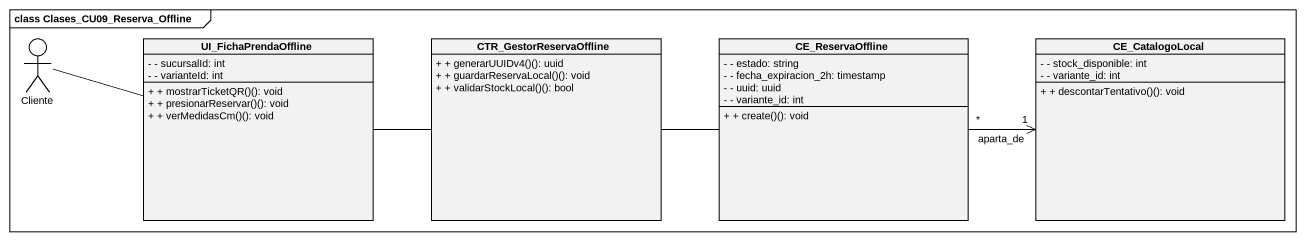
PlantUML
@startuml
mainframe class Clases_CU09_Reserva_Offline
allowmixing
hide circle
hide empty members
skinparam classAttributeIconSize 0
actor Cliente
class UI_FichaPrendaOffline {
  - - sucursalId: int
  - - varianteId: int
  + + mostrarTicketQR()(): void
  + + presionarReservar()(): void
  + + verMedidasCm()(): void
}
class CTR_GestorReservaOffline {
  + + generarUUIDv4()(): uuid
  + + guardarReservaLocal()(): void
  + + validarStockLocal()(): bool
}
class CE_ReservaOffline {
  - - estado: string
  - - fecha_expiracion_2h: timestamp
  - - uuid: uuid
  - - variante_id: int
  + + create()(): void
}
class CE_CatalogoLocal {
  - - stock_disponible: int
  - - variante_id: int
  + + descontarTentativo()(): void
}
Cliente -right- UI_FichaPrendaOffline
UI_FichaPrendaOffline -right- CTR_GestorReservaOffline
CTR_GestorReservaOffline -right- CE_ReservaOffline
CE_ReservaOffline "*" -right-> "1" CE_CatalogoLocal : aparta_de
@enduml
